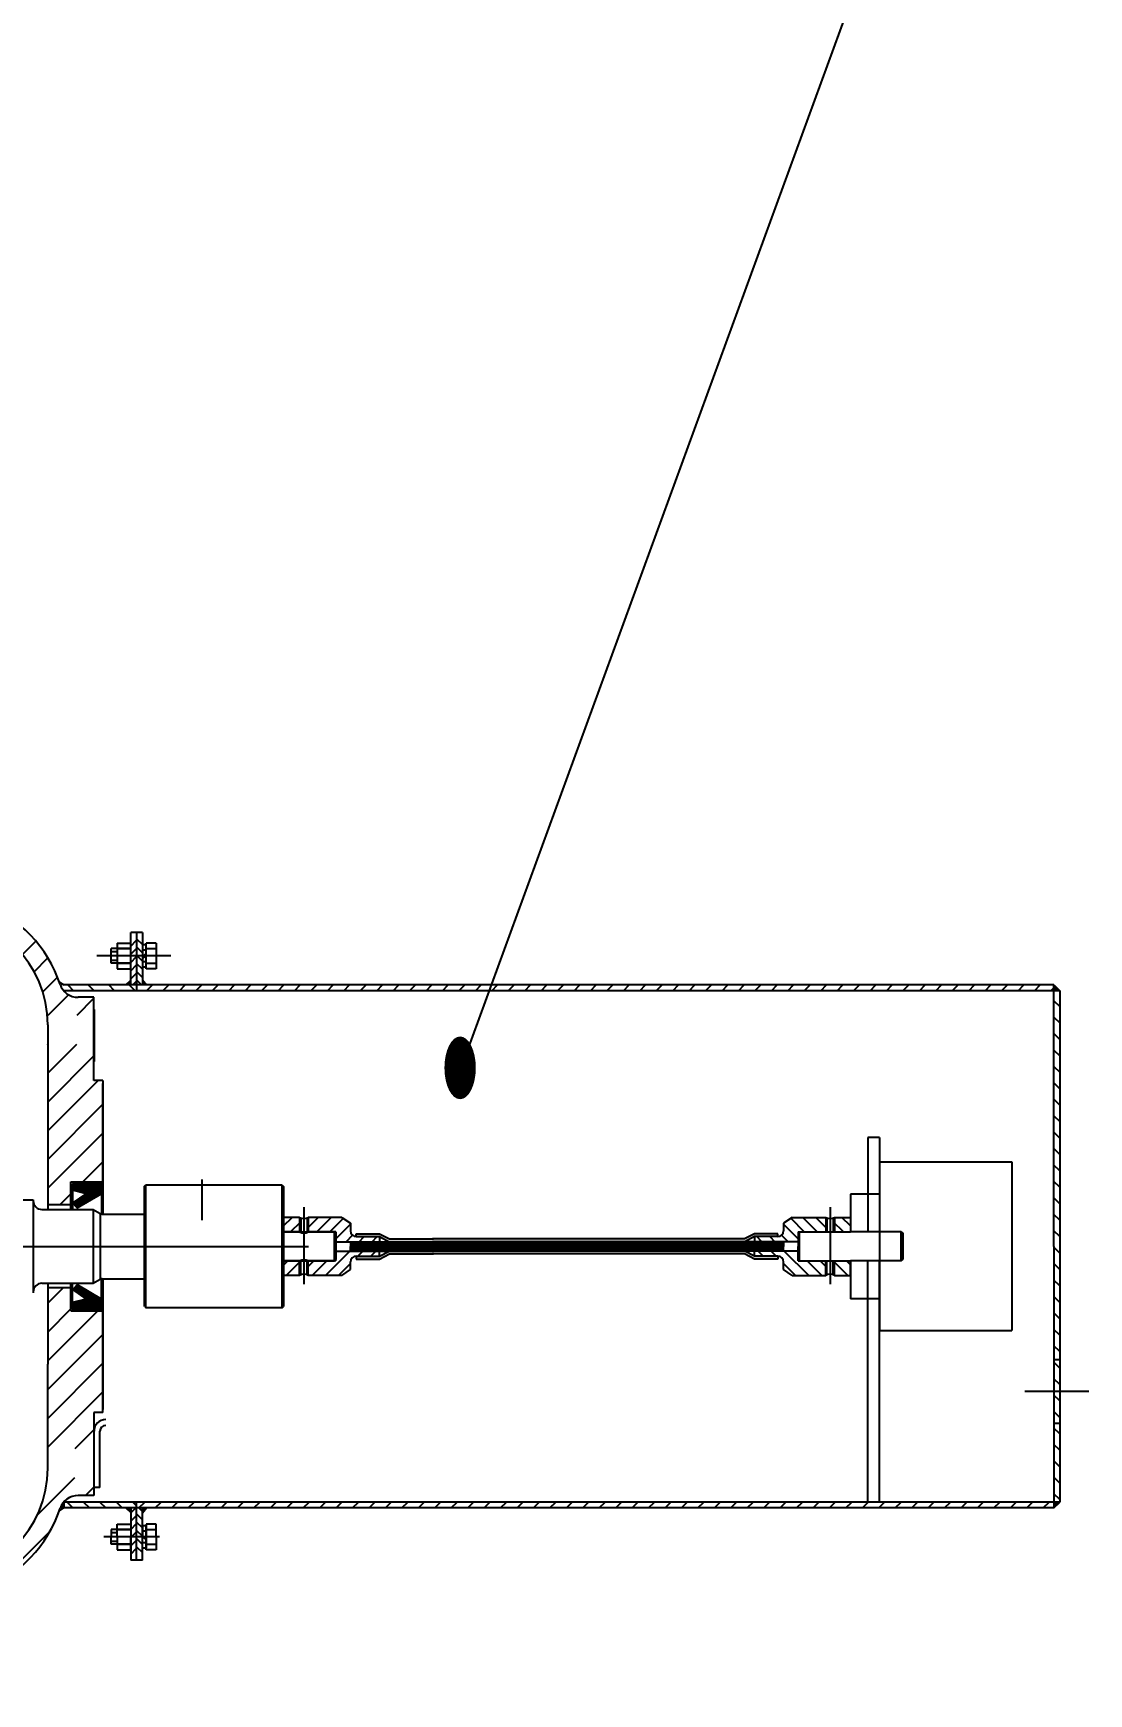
# Model space of a CAD drawing. Header units: millimetres. Extents: x 0 to 6300, y 0 to 4455.
# Drawn here: x 2545 to 2908, y 891 to 1462 of the extents above; entities that cross this region are included whole.
import ezdxf
from ezdxf.enums import TextEntityAlignment as Align

# ---------------------------------------------------------------- set-up
doc = ezdxf.new("R2010")
doc.units = ezdxf.units.MM
doc.header["$LTSCALE"] = 150
for name, pattern in [('F', [0.75, 0.5, -0.25]), ('G', [2, 1.25, -0.25, 0.25, -0.25]), ('K', [2.5, 1.25, -0.25, 0.25, -0.25, 0.25, -0.25])]:
    doc.linetypes.add(name, pattern=pattern)
for name, color, linetype in [('01', 7, 'Continuous'), ('02', 1, 'Continuous'), ('04', 2, 'F'), ('05', 142, 'G'), ('07', 6, 'K')]:
    doc.layers.add(name, color=color, linetype=linetype)
doc.styles.get("Standard").update_dxf_attribs({"font": 'isocp', "width": 0.707, "bigfont": 'intecad.shx'})
pattern_1 = [(45, (1137.037, 305.007), (-4.490128, 4.490128), []), (45, (1136.4756, 305.5685), (-4.490128, 4.490128), []), (45, (1135.914, 306.13), (-4.490128, 4.490128), []), (45, (1134.2305, 307.8136), (-4.490128, 4.490128), [])]
pattern_2 = [(45, (2248.5774, 536.9656), (-2.828427, 2.828427), [])]

msp = doc.modelspace()

# ---------------------------------------------------------------- hatches: boundary and pattern name
at = {"layer": '01'}
h = msp.add_hatch(color=256, dxfattribs=at)
h.paths.add_polyline_path([(2578.59, 1136.26), (2576.92, 1134.62), (2578.59, 1134.62)])
h.paths.add_polyline_path([(2582.59, 1136.34), (2582.59, 1134.62), (2584.05, 1134.62)])
for points in [[(2898.17, 1132.62), (2896.17, 1134.62), (2896.17, 1132.62)], [(2555.59, 954.62), (2555.59, 956.62, 0.098965), (2554.34, 954.4, -0.004645), (2554.07, 953.62)], [(2555.59, 954.62), (2555.59, 956.62, 0.098965), (2554.34, 954.41, -0.004645), (2554.07, 953.62)], [(2896.17, 954.62), (2898.17, 956.62), (2896.17, 956.62)]]:
    msp.add_hatch(color=256, dxfattribs=at).paths.add_polyline_path(points)
h = msp.add_hatch(color=256, dxfattribs=at)
h.paths.add_polyline_path([(2578.59, 952.97), (2576.92, 954.62), (2578.59, 954.62)])
h.paths.add_polyline_path([(2582.59, 952.89), (2582.59, 954.62), (2584.05, 954.62)])
at = {"layer": '02', "linetype": 'Continuous'}
h = msp.add_hatch(dxfattribs=at)
h.set_pattern_fill('_USER', color=1, scale=7, angle=45, style=0, pattern_type=0)
h.set_pattern_definition([(45, (1137.037, 305.007), (-4.949747, 4.949747), [])])
h.paths.add_polyline_path([(2524.72, 1198.62), (2508.72, 1198.62), (2508.72, 1166.87), (2502.32, 1166.87), (2502.32, 1158.92), (2508.72, 1158.92), (2512.02, 1158.92, -0.388969), (2549.88, 1124.22), (2565.92, 1124.22), (2565.92, 1130.37), (2560.46, 1130.37, -0.323836), (2554.29, 1134.83, 0.227312), (2527.64, 1162.58, -0.312664), (2524.72, 1166.8)])
h.paths.add_polyline_path([(2569.02, 1100.71), (2569.02, 1101.77), (2565.92, 1101.77), (2565.92, 1114.22), (2550.02, 1114.22), (2550.02, 1058.92), (2558.02, 1058.92), (2558.02, 1066.82), (2569.02, 1066.82)])
h.paths.add_polyline_path([(2569.02, 1022.42), (2558.02, 1022.42), (2558.02, 1030.32), (2550.02, 1030.32), (2550.02, 1004.09), (2550.02, 975.02), (2565.92, 975.02), (2565.92, 987.47), (2569.02, 987.47)])
h.paths.add_polyline_path([(2554.29, 954.4, -0.323836), (2560.46, 958.87), (2565.92, 958.87), (2565.92, 965.02), (2549.88, 965.02, -0.388969), (2512.02, 930.32), (2508.72, 930.32), (2502.32, 930.32), (2502.32, 922.37), (2508.72, 922.37), (2508.72, 890.62), (2524.72, 890.62), (2524.72, 922.43, -0.312664), (2527.64, 926.65, 0.227312)])
at = {"layer": '02'}
h = msp.add_hatch(dxfattribs=at)
h.set_pattern_fill('_USER', color=256, scale=2, angle=45, style=0, pattern_type=0)
h.set_pattern_definition([(45, (-4493.057, -2351.3325), (-1.41421356, 1.41421356), [])])
h.paths.add_polyline_path([(2580.59, 1142.62), (2578.59, 1142.62), (2578.59, 1134.62), (2580.59, 1134.62)])
h.paths.add_polyline_path([(2580.59, 1150.62), (2578.59, 1150.62), (2578.59, 1142.62), (2580.59, 1142.62)])
h.paths.add_polyline_path([(2580.59, 954.62), (2578.59, 954.62), (2578.59, 946.62), (2580.59, 946.62)])
h.paths.add_polyline_path([(2580.59, 946.62), (2578.59, 946.62), (2578.59, 938.62), (2580.59, 938.62)])
h = msp.add_hatch(dxfattribs=at)
h.set_pattern_fill('_USER', color=256, scale=2, angle=135, style=0, pattern_type=0)
h.set_pattern_definition([(135, (-4493.057, -2351.3325), (-1.41421356, -1.41421356), [])])
h.paths.add_polyline_path([(2582.59, 946.62), (2580.59, 946.62), (2580.59, 954.62), (2582.59, 954.62)])
h.paths.add_polyline_path([(2582.59, 938.62), (2580.59, 938.62), (2580.59, 946.62), (2582.59, 946.62)])
h.paths.add_polyline_path([(2582.59, 1134.62), (2580.59, 1134.62), (2580.59, 1142.62), (2582.59, 1142.62)])
h.paths.add_polyline_path([(2582.59, 1142.62), (2580.59, 1142.62), (2580.59, 1150.62), (2582.59, 1150.62)])
h = msp.add_hatch(dxfattribs=at)
h.set_pattern_fill('_USER', color=256, scale=5, angle=135, style=0, pattern_type=0)
h.set_pattern_definition([(135, (-4493.057, -2351.3325), (-3.535534, -3.535534), [])])
h.paths.add_polyline_path([(2580.59, 1132.62), (2580.59, 1134.62), (2555.59, 1134.62), (2555.59, 1132.62)])
h = msp.add_hatch(dxfattribs=at)
h.set_pattern_fill('_USER', color=256, scale=4, angle=45, style=0, pattern_type=0)
h.set_pattern_definition(pattern_2)
h.paths.add_polyline_path([(2580.59, 1134.62), (2580.59, 1132.62), (2896.17, 1132.62), (2896.17, 1134.62)])
h = msp.add_hatch(dxfattribs=at)
h.set_pattern_fill('_USER', color=256, scale=4, angle=135, style=0, pattern_type=0)
h.set_pattern_definition([(135, (-4343.057, -2351.3325), (-2.8284271, -2.8284271), [])])
h.paths.add_polyline_path([(2898.17, 1132.62), (2896.17, 1132.62), (2896.17, 1044.62), (2898.17, 1044.62)])
h.paths.add_polyline_path([(2898.17, 1044.62), (2896.17, 1044.62), (2896.17, 956.62), (2898.17, 956.62)])
at = {"layer": '02', "linetype": 'Continuous'}
h = msp.add_hatch(dxfattribs=at)
h.set_pattern_fill('PLASTI', color=1, angle=45, style=0)
h.set_pattern_definition(pattern_1)
h.paths.add_polyline_path([(2558.02, 1066.82), (2558.02, 1057.32), (2558.54, 1057.32), (2558.54, 1066.17), (2568.55, 1066.17), (2568.55, 1062.72), (2568.55, 1055.76, 0.037404), (2568.77, 1055.74), (2569.02, 1055.74), (2569.02, 1066.82)])
at = {"layer": '02'}
h = msp.add_hatch(dxfattribs=at)
h.set_pattern_fill('ANSI31', color=256, scale=0.726, style=0)
h.set_pattern_definition([(45, (1547.11665, 542.78569), (-0.0641699404, 0.0641699404), [])])
h.paths.add_polyline_path([(2563.23, 1062.72), (2558.54, 1059.47), (2560.03, 1057.78), (2568.55, 1062.72), (2568.55, 1066.17), (2558.54, 1066.17), (2558.54, 1063.96)])
at = {"layer": '02', "linetype": 'Continuous'}
h = msp.add_hatch(dxfattribs=at)
h.set_pattern_fill('ANSI31', color=1, style=0)
h.set_pattern_definition([(45, (3103.717, 832.7494), (-2.245064, 2.245064), [])])
h.paths.add_polyline_path([(2639.67, 1054.62), (2639.67, 1049.62), (2649.17, 1049.62), (2649.17, 1046.22), (2664.18, 1046.22), (2664.18, 1047.97), (2656.18, 1047.97, -0.414214), (2654.18, 1049.97), (2654.18, 1052.62), (2651.24, 1054.62)])
h.paths.add_polyline_path([(2639.67, 1039.62), (2639.67, 1034.62), (2651.24, 1034.62), (2654.18, 1036.62), (2654.18, 1039.26, -0.414214), (2656.18, 1041.26), (2664.18, 1041.26), (2664.18, 1043.02), (2649.17, 1043.02), (2649.17, 1039.62)])
h.paths.add_polyline_path([(2631.17, 1034.62), (2636.67, 1034.62), (2636.67, 1039.62), (2631.17, 1039.62)])
h.paths.add_polyline_path([(2631.17, 1054.62), (2631.17, 1049.62), (2636.67, 1049.62), (2636.67, 1054.62)])
h.paths.add_polyline_path([(2636.67, 1049.63, 0.040596), (2637.06, 1049.42), (2637.06, 1054.4, -0.040596), (2636.67, 1054.62)])
h.paths.add_polyline_path([(2639.67, 1054.62, -0.040596), (2639.27, 1054.4), (2639.27, 1049.42, 0.040596), (2639.67, 1049.63)])
h.paths.add_polyline_path([(2637.06, 1039.81, 0.040596), (2636.67, 1039.6), (2636.67, 1034.62, -0.040596), (2637.06, 1034.83)])
h.paths.add_polyline_path([(2639.27, 1034.83, -0.040596), (2639.67, 1034.62), (2639.67, 1039.6, 0.040596), (2639.27, 1039.81)])
h = msp.add_hatch(dxfattribs=at)
h.set_pattern_fill('ANSI31', color=1, style=0)
h.set_pattern_definition([(135, (2353.6244, 832.7536), (2.245064, 2.245064), [])])
h.paths.add_polyline_path([(2806.11, 1054.62), (2803.17, 1052.62), (2803.17, 1049.98, -0.414214), (2801.17, 1047.98), (2793.17, 1047.98), (2793.17, 1046.22), (2808.17, 1046.22), (2808.17, 1049.62), (2817.68, 1049.62), (2817.68, 1054.62)])
h.paths.add_polyline_path([(2808.17, 1039.62), (2808.17, 1043.02), (2793.17, 1043.02), (2793.17, 1041.26), (2801.17, 1041.26, -0.414214), (2803.17, 1039.26), (2803.17, 1036.62), (2806.11, 1034.62), (2817.68, 1034.62), (2817.68, 1039.62)])
h.paths.add_polyline_path([(2826.17, 1039.62), (2820.68, 1039.62), (2820.68, 1034.62), (2826.17, 1034.62)])
h.paths.add_polyline_path([(2820.68, 1054.62), (2820.68, 1049.62), (2826.17, 1049.62), (2826.17, 1054.62)])
h.paths.add_polyline_path([(2820.68, 1054.62, -0.040596), (2820.28, 1054.41), (2820.28, 1049.42, 0.040596), (2820.68, 1049.64)])
h.paths.add_polyline_path([(2817.68, 1049.64, 0.040596), (2818.07, 1049.42), (2818.07, 1054.41, -0.040596), (2817.68, 1054.62)])
h.paths.add_polyline_path([(2820.28, 1034.83, -0.040596), (2820.68, 1034.62), (2820.68, 1039.6, 0.040596), (2820.28, 1039.81)])
h.paths.add_polyline_path([(2818.07, 1039.81, 0.040596), (2817.68, 1039.6), (2817.68, 1034.62, -0.040596), (2818.07, 1034.83)])
at = {"layer": '02'}
h = msp.add_hatch(dxfattribs=at)
h.set_pattern_fill('ANSI31', color=256, scale=0.1, style=0)
h.set_pattern_definition([(45, (3527.39286, -50.71243), (-0.2245064, 0.2245064), [])])
h.paths.add_polyline_path([(2654.18, 1044.62), (2654.18, 1043.02), (2682.36, 1043.02), (2682.36, 1043.02), (2803.17, 1043.02), (2803.17, 1044.62)])
h.paths.add_polyline_path([(2682.7, 1046.22), (2654.18, 1046.22), (2654.18, 1044.62), (2803.17, 1044.62), (2803.17, 1044.62), (2803.17, 1046.22), (2682.7, 1046.22)])
at = {"layer": '02', "linetype": 'Continuous'}
h = msp.add_hatch(dxfattribs=at)
h.set_pattern_fill('ANGLE', color=1, scale=0.1, angle=45, style=0)
h.set_pattern_definition([(45, (3527.39286, -50.7124), (-0.4939141, 0.4939141), [0.508, -0.1905]), (135, (3527.39286, -50.7124), (-0.4939141, -0.4939141), [0.508, -0.1905])])
h.paths.add_polyline_path([(2656.18, 1048.97), (2656.18, 1047.97), (2664.18, 1047.97), (2667.52, 1046.22), (2682.36, 1046.22), (2682.36, 1046.22), (2789.83, 1046.22), (2793.17, 1047.98), (2801.17, 1047.98), (2801.17, 1048.98), (2793.17, 1048.98), (2789.71, 1047.22), (2682.7, 1047.22), (2682.7, 1047.22), (2667.63, 1047.22), (2664.18, 1048.97)])
h.paths.add_polyline_path([(2789.71, 1042.02), (2793.17, 1040.26), (2801.17, 1040.26), (2801.17, 1041.26), (2793.17, 1041.26), (2789.83, 1043.02), (2682.7, 1043.02), (2682.7, 1043.02), (2667.52, 1043.02), (2664.18, 1041.26), (2656.18, 1041.26), (2656.18, 1040.26), (2664.18, 1040.26), (2667.63, 1042.02), (2682.36, 1042.02), (2682.36, 1042.02)])
h = msp.add_hatch(dxfattribs=at)
h.set_pattern_fill('PLASTI', color=1, angle=45, style=0)
h.set_pattern_definition(pattern_1)
h.paths.add_polyline_path([(2568.55, 1023.06), (2558.54, 1023.06), (2558.54, 1031.92), (2558.02, 1031.92), (2558.02, 1022.42), (2569.02, 1022.42), (2569.02, 1033.49), (2568.77, 1033.49, 0.037404), (2568.55, 1033.47)])
at = {"layer": '02'}
h = msp.add_hatch(dxfattribs=at)
h.set_pattern_fill('ANSI31', color=256, scale=0.726, style=0)
h.set_pattern_definition([(315, (1547.11665, 1546.4452), (-0.0641699404, -0.0641699404), [])])
h.paths.add_polyline_path([(2563.23, 1026.51), (2558.54, 1029.76), (2560.03, 1031.45), (2568.55, 1026.51), (2568.55, 1023.06), (2558.54, 1023.06), (2558.54, 1025.27)])
h = msp.add_hatch(dxfattribs=at)
h.set_pattern_fill('_USER', color=256, scale=4, angle=135, style=0, pattern_type=0)
h.set_pattern_definition([(135, (-4493.057, -2351.3325), (-2.8284271, -2.8284271), [])])
h.paths.add_polyline_path([(2555.59, 956.62), (2555.59, 954.62), (2580.59, 954.62), (2580.59, 956.62)])
h = msp.add_hatch(dxfattribs=at)
h.set_pattern_fill('_USER', color=256, scale=4, angle=45, style=0, pattern_type=0)
h.set_pattern_definition(pattern_2)
h.paths.add_polyline_path([(2896.17, 954.62), (2896.17, 956.62), (2580.59, 956.62), (2580.59, 954.62)])

# ---------------------------------------------------------------- linework, layer by layer
at = {"layer": '01'}
for p, q in [((2573.89, 1149.01), (2573.89, 1140.22)), ((2573.89, 1149.01), (2578.59, 1149.01)), ((2578.59, 1134.62), (2578.59, 1152.62)), ((2582.59, 1152.62), (2578.59, 1152.62)), ((2580.59, 1152.62), (2580.59, 1132.62)), ((2582.59, 1152.62), (2582.59, 1134.62)), ((2587.39, 1149.01), (2583.89, 1149.01)), ((2583.89, 1140.22), (2583.89, 1149.01)), ((2587.39, 1149.01), (2587.39, 1140.22)), ((2571.89, 1142.12), (2571.89, 1147.12)), ((2578.59, 1147.12), (2571.89, 1147.12)), ((2573.89, 1147.12), (2578.59, 1147.12)), ((2583.89, 1148.47), (2582.59, 1148.47)), ((2583.89, 1146.62), (2582.59, 1146.62)), ((2582.59, 1144.62), (2583.89, 1145.37)), ((2583.89, 1144.62), (2582.59, 1143.86)), ((2583.89, 1147.12), (2587.39, 1147.12)), ((2578.59, 1142.12), (2571.89, 1142.12)), ((2573.89, 1142.12), (2578.59, 1142.12)), ((2573.89, 1140.22), (2578.59, 1140.22)), ((2583.89, 1142.62), (2582.59, 1142.62)), ((2583.89, 1140.77), (2582.59, 1140.77)), ((2583.89, 1142.12), (2587.39, 1142.12)), ((2587.39, 1140.22), (2583.89, 1140.22)), ((2554.07, 1135.62), (2555.59, 1134.62)), ((2554.07, 1135.62), (2555.59, 1134.62)), ((2896.17, 1134.62), (2555.59, 1134.62)), ((2898.17, 1132.62), (2555.59, 1132.62)), ((2576.92, 1134.62), (2578.59, 1136.26)), ((2582.59, 1136.34), (2584.05, 1134.62)), ((2896.17, 1044.62), (2896.17, 1134.62)), ((2896.17, 1134.62), (2898.17, 1132.62)), ((2898.17, 1132.62), (2898.17, 956.62)), ((2565.92, 1101.77), (2565.92, 1130.37)), ((2565.92, 1101.77), (2565.92, 1130.37)), ((2565.97, 1126.22), (2565.97, 1108.22)), ((2550.02, 1120.92), (2550.02, 1057.32)), ((2569.02, 1101.77), (2565.92, 1101.77)), ((2569.02, 1101.77), (2565.92, 1101.77)), ((2569.02, 1101.77), (2569.02, 1055.74)), ((2569.02, 1101.77), (2569.02, 1055.75)), ((2569.02, 1055.75), (2569.02, 1100.72)), ((2569.02, 1055.74), (2569.02, 1100.71)), ((2836.17, 1082.12), (2832.17, 1082.12)), ((2836.17, 1082.12), (2836.17, 1049.61)), ((2558.02, 1066.82), (2569.02, 1066.82)), ((2558.02, 1057.32), (2558.02, 1066.82)), ((2558.54, 1066.17), (2558.54, 1057.32)), ((2583.17, 1065.25), (2583.67, 1065.75)), ((2583.17, 1065.25), (2583.17, 1023.98)), ((2630.67, 1065.75), (2583.67, 1065.75)), ((2583.67, 1065.75), (2583.67, 1023.48)), ((2630.67, 1065.75), (2631.17, 1065.25)), ((2630.67, 1023.48), (2630.67, 1065.75)), ((2631.17, 1065.25), (2631.17, 1023.98)), ((2525.94, 1060.62), (2545.04, 1060.62)), ((2545.04, 1060.62), (2545.04, 1028.62)), ((2558.02, 1058.92), (2550.02, 1058.92)), ((2568.55, 1062.72), (2568.55, 1055.76)), ((2548.04, 1057.32), (2565.64, 1057.32)), ((2565.64, 1057.32), (2565.64, 1031.92)), ((2568.02, 1055.94), (2568.02, 1033.29)), ((2568.77, 1055.74), (2583.17, 1055.74)), ((2651.24, 1054.62), (2654.18, 1052.62)), ((2654.18, 1052.62), (2654.18, 1049.97)), ((2806.11, 1054.62), (2803.17, 1052.62)), ((2803.17, 1052.62), (2803.17, 1049.98)), ((2631.67, 1049.62), (2648.67, 1049.62)), ((2649.17, 1044.62), (2649.17, 1049.12)), ((2656.18, 1048.97), (2664.18, 1048.97)), ((2656.18, 1047.97), (2664.18, 1047.97)), ((2664.18, 1048.97), (2667.63, 1047.22)), ((2664.18, 1047.97), (2664.18, 1046.22)), ((2664.18, 1047.97), (2667.52, 1046.22)), ((2793.17, 1048.98), (2789.71, 1047.22)), ((2793.17, 1047.98), (2789.83, 1046.22)), ((2801.17, 1048.98), (2793.17, 1048.98)), ((2801.17, 1047.98), (2793.17, 1047.98)), ((2793.17, 1047.98), (2793.17, 1046.22)), ((2808.67, 1039.62), (2808.67, 1049.62)), ((2843.67, 1039.62), (2843.67, 1049.62)), ((2843.67, 1049.62), (2844.17, 1049.12)), ((2844.17, 1049.12), (2844.17, 1040.12)), ((2649.17, 1044.62), (2649.17, 1040.12)), ((2656.18, 1041.26), (2664.18, 1041.26)), ((2664.18, 1041.26), (2667.52, 1043.02)), ((2664.18, 1041.26), (2664.18, 1043.02)), ((2664.18, 1040.26), (2667.63, 1042.02)), ((2793.17, 1040.26), (2789.71, 1042.02)), ((2793.17, 1041.26), (2789.83, 1043.02)), ((2793.17, 1041.26), (2793.17, 1043.02)), ((2801.17, 1041.26), (2793.17, 1041.26)), ((2896.17, 1044.62), (2896.17, 954.62)), ((2631.67, 1039.62), (2648.67, 1039.62)), ((2651.24, 1034.62), (2654.18, 1036.62)), ((2654.18, 1036.62), (2654.18, 1039.26)), ((2656.18, 1040.26), (2664.18, 1040.26)), ((2801.17, 1040.26), (2793.17, 1040.26)), ((2803.17, 1036.62), (2803.17, 1039.26)), ((2806.11, 1034.62), (2803.17, 1036.62)), ((2836.17, 956.62), (2836.17, 1039.62)), ((2843.67, 1039.62), (2844.17, 1040.12)), ((2548.04, 1031.92), (2565.64, 1031.92)), ((2550.02, 1031.92), (2550.02, 1004.09)), ((2558.02, 1030.32), (2550.02, 1030.32)), ((2558.54, 1023.06), (2558.54, 1031.92)), ((2568.55, 1023.06), (2568.55, 1033.47)), ((2568.77, 1033.49), (2583.17, 1033.49)), ((2569.02, 1033.5), (2569.02, 988.53)), ((2569.02, 987.47), (2569.02, 1033.5)), ((2569.02, 987.47), (2569.02, 1033.49)), ((2569.02, 1033.49), (2569.02, 988.52)), ((2630.67, 1023.48), (2583.67, 1023.48)), ((2630.67, 1023.48), (2631.17, 1023.98)), ((2558.02, 1022.42), (2569.02, 1022.42)), ((2550.02, 968.32), (2550.02, 1004.09)), ((2565.92, 987.47), (2565.92, 958.87)), ((2569.02, 987.47), (2565.92, 987.47)), ((2569.02, 987.47), (2565.92, 987.47)), ((2565.92, 987.47), (2565.92, 958.87)), ((2565.97, 961.61), (2565.97, 981.02)), ((2565.97, 961.61), (2565.97, 981.02)), ((2567.97, 961.61), (2567.97, 981.02)), ((2567.97, 961.61), (2565.97, 961.61)), ((2554.07, 953.62), (2555.59, 954.62)), ((2554.07, 953.62), (2555.59, 954.62)), ((2555.59, 956.62), (2555.59, 954.62)), ((2898.17, 956.62), (2555.59, 956.62)), ((2555.59, 956.62), (2555.59, 954.62)), ((2896.17, 954.62), (2555.59, 954.62)), ((2576.92, 954.62), (2578.59, 952.97)), ((2578.59, 954.62), (2578.59, 936.62)), ((2580.59, 936.62), (2580.59, 956.62)), ((2582.59, 936.62), (2582.59, 954.62)), ((2582.59, 952.89), (2584.05, 954.62)), ((2896.17, 954.62), (2898.17, 956.62)), ((2573.89, 944.62), (2573.89, 949.01)), ((2573.89, 949.01), (2578.59, 949.01)), ((2578.59, 949.01), (2578.59, 944.62)), ((2578.59, 949.01), (2578.59, 944.62)), ((2583.89, 949.01), (2583.89, 944.62)), ((2587.39, 949.01), (2583.89, 949.01)), ((2587.39, 944.62), (2587.39, 949.01)), ((2571.89, 947.12), (2571.89, 944.62)), ((2578.59, 947.12), (2571.89, 947.12)), ((2571.89, 942.12), (2571.89, 944.62)), ((2573.89, 947.12), (2578.59, 947.12)), ((2573.89, 944.62), (2573.89, 940.22)), ((2578.59, 940.22), (2578.59, 944.62)), ((2578.59, 940.22), (2578.59, 944.62)), ((2583.89, 948.47), (2582.59, 948.47)), ((2582.59, 948.47), (2582.59, 944.62)), ((2583.89, 946.62), (2582.59, 946.62)), ((2582.59, 944.62), (2583.89, 943.86)), ((2582.59, 940.77), (2582.59, 944.62)), ((2583.89, 944.62), (2583.89, 948.47)), ((2583.89, 948.45), (2583.89, 944.62)), ((2583.89, 947.12), (2587.39, 947.12)), ((2583.89, 940.22), (2583.89, 944.62)), ((2583.89, 944.62), (2583.89, 940.77)), ((2583.89, 940.79), (2583.89, 944.62)), ((2587.39, 944.62), (2587.39, 940.22)), ((2578.59, 942.12), (2571.89, 942.12)), ((2573.89, 942.12), (2578.59, 942.12)), ((2573.89, 940.22), (2578.59, 940.22)), ((2583.89, 942.62), (2582.59, 942.62)), ((2583.89, 940.77), (2582.59, 940.77)), ((2583.89, 942.12), (2587.39, 942.12)), ((2587.39, 940.22), (2583.89, 940.22)), ((2582.59, 936.62), (2578.59, 936.62))]:
    msp.add_line(p, q, dxfattribs=at)
at = {"layer": '01', "color": 7, "linetype": 'Continuous'}
for p, q in [((2565.92, 1130.37), (2560.46, 1130.37)), ((2565.92, 1130.37), (2560.46, 1130.37)), ((2832.17, 1082.12), (2832.17, 1049.61)), ((2558.54, 1066.17), (2568.55, 1066.17)), ((2563.23, 1062.72), (2558.54, 1063.96)), ((2568.55, 1066.17), (2568.55, 1062.72)), ((2630.67, 1065.75), (2583.67, 1065.75)), ((2630.67, 1023.48), (2630.67, 1065.75)), ((2630.67, 1065.75), (2631.17, 1065.25)), ((2631.17, 1065.25), (2631.17, 1023.98)), ((2558.54, 1059.47), (2563.23, 1062.72)), ((2568.55, 1062.72), (2560.03, 1057.78)), ((2565.64, 1057.32), (2568.02, 1055.94)), ((2631.17, 1054.62), (2631.17, 1044.62)), ((2636.67, 1054.62), (2631.17, 1054.62)), ((2637.06, 1054.4), (2637.06, 1049.42)), ((2639.27, 1054.4), (2639.27, 1049.42)), ((2651.24, 1054.62), (2639.67, 1054.62)), ((2806.11, 1054.62), (2817.68, 1054.62)), ((2818.07, 1054.41), (2818.07, 1049.62)), ((2820.28, 1054.41), (2820.28, 1049.62)), ((2820.68, 1054.62), (2826.17, 1054.62)), ((2826.17, 1054.62), (2826.17, 1049.62)), ((2636.67, 1049.62), (2631.17, 1049.62)), ((2649.17, 1049.62), (2639.67, 1049.62)), ((2649.17, 1049.62), (2649.17, 1044.62)), ((2649.17, 1046.22), (2682.7, 1046.22)), ((2654.18, 1046.22), (2654.18, 1044.62)), ((2656.18, 1047.97), (2656.18, 1048.97)), ((2667.63, 1047.22), (2682.7, 1047.22)), ((2789.71, 1047.22), (2682.36, 1047.22)), ((2808.17, 1046.22), (2682.36, 1046.22)), ((2801.17, 1047.98), (2801.17, 1048.98)), ((2803.17, 1046.22), (2803.17, 1044.62)), ((2808.17, 1049.12), (2808.67, 1049.62)), ((2808.17, 1049.62), (2808.17, 1044.62)), ((2808.17, 1049.62), (2819.18, 1049.62)), ((2819.18, 1049.62), (2826.17, 1049.62)), ((2843.67, 1049.62), (2826.17, 1049.62)), ((2631.17, 1034.62), (2631.17, 1044.62)), ((2649.17, 1039.62), (2649.17, 1044.62)), ((2649.17, 1043.02), (2682.7, 1043.02)), ((2654.18, 1043.02), (2654.18, 1044.62)), ((2656.18, 1041.26), (2656.18, 1040.26)), ((2667.63, 1042.02), (2682.7, 1042.02)), ((2808.17, 1043.02), (2682.36, 1043.02)), ((2789.71, 1042.02), (2682.36, 1042.02)), ((2801.17, 1041.26), (2801.17, 1040.26)), ((2803.17, 1043.02), (2803.17, 1044.62)), ((2808.17, 1039.62), (2808.17, 1044.62)), ((2636.67, 1039.62), (2631.17, 1039.62)), ((2637.06, 1034.83), (2637.06, 1039.81)), ((2639.27, 1034.83), (2639.27, 1039.81)), ((2649.17, 1039.62), (2639.67, 1039.62)), ((2806.11, 1034.62), (2817.68, 1034.62)), ((2808.17, 1040.12), (2808.67, 1039.62)), ((2808.17, 1039.62), (2819.18, 1039.62)), ((2818.07, 1034.83), (2818.07, 1039.62)), ((2819.18, 1039.62), (2826.17, 1039.62)), ((2820.28, 1034.83), (2820.28, 1039.62)), ((2820.68, 1034.62), (2826.17, 1034.62)), ((2843.67, 1039.62), (2826.17, 1039.62)), ((2826.17, 1034.62), (2826.17, 1039.62)), ((2832.18, 956.62), (2832.17, 1039.62)), ((2558.02, 1022.42), (2558.02, 1031.92)), ((2558.54, 1029.76), (2563.23, 1026.51)), ((2568.55, 1026.51), (2560.03, 1031.45)), ((2565.64, 1031.92), (2568.02, 1033.29)), ((2636.67, 1034.62), (2631.17, 1034.62)), ((2651.24, 1034.62), (2639.67, 1034.62)), ((2563.23, 1026.51), (2558.54, 1025.27)), ((2630.67, 1023.48), (2583.67, 1023.48)), ((2630.67, 1023.48), (2631.17, 1023.98)), ((2558.54, 1023.06), (2568.55, 1023.06)), ((2565.92, 958.87), (2560.46, 958.87)), ((2565.92, 958.87), (2560.46, 958.87))]:
    msp.add_line(p, q, dxfattribs=at)
at = {"layer": '01'}
for centre, radius, start, end in [((2512.02, 1120.92), 44.5, 18.2247, 69.4503), ((2512.02, 1120.92), 38, 0, 90), ((2560.46, 1136.87), 6.5, 198.2247, 270), ((2560.46, 1136.87), 6.5, 198.2247, 270), ((2548.04, 1060.32), 3, 180, 270), ((2568.77, 1057.24), 1.5, 240, 270), ((2638.17, 1056.95), 2.78, 237.2834, 302.7166), ((2819.18, 1056.95), 2.78, 237.2834, 302.7166), ((2631.67, 1050.12), 0.5, 180, 270), ((2638.17, 1051.97), 2.78, 237.2834, 302.7166), ((2656.18, 1049.97), 2, 180, 270), ((2801.17, 1049.98), 2, 270, 0), ((2656.18, 1039.26), 2, 90, 180), ((2801.17, 1039.26), 2, 0, 90), ((2631.67, 1039.12), 0.5, 90, 180), ((2638.17, 1037.26), 2.78, 57.2834, 122.7166), ((2638.17, 1032.28), 2.78, 57.2834, 122.7166), ((2819.18, 1032.28), 2.78, 57.2834, 122.7166), ((2548.04, 1028.92), 3, 90, 180), ((2568.77, 1031.99), 1.5, 90, 120), ((2569.97, 981.02), 4, 90, 180), ((2569.97, 981.02), 2, 90, 180), ((2512.02, 968.32), 38, 270, 0), ((2560.46, 952.37), 6.5, 90, 161.7753), ((2560.46, 952.37), 6.5, 90, 161.7753), ((2512.02, 968.32), 44.5, 290.5497, 341.7753)]:
    msp.add_arc(centre, radius, start, end, dxfattribs=at)
at = {"layer": '02'}
for p, q in [((2691.9, 1105.04), (2878.01, 1614.62)), ((2571.89, 1146.12), (2573.89, 1146.12)), ((2571.89, 1143.12), (2573.89, 1143.12)), ((2571.89, 946.12), (2573.89, 946.12)), ((2571.89, 943.12), (2573.89, 943.12))]:
    msp.add_line(p, q, dxfattribs=at)
at = {"layer": '02', "color": 1, "linetype": 'Continuous'}
for p, q in [((2636.67, 1054.62), (2636.67, 1049.62)), ((2639.67, 1054.62), (2639.67, 1049.62)), ((2817.68, 1054.62), (2817.68, 1049.62)), ((2820.68, 1054.62), (2820.68, 1049.62)), ((2636.67, 1034.62), (2636.67, 1039.62)), ((2639.67, 1034.62), (2639.67, 1039.62)), ((2817.68, 1034.62), (2817.68, 1039.62)), ((2820.68, 1034.62), (2820.68, 1039.62))]:
    msp.add_line(p, q, dxfattribs=at)
at = {"layer": '04'}
for p, q in [((2898.17, 1005.62), (2896.17, 1005.62)), ((2898.17, 983.62), (2896.17, 983.62))]:
    msp.add_line(p, q, dxfattribs=at)
at = {"layer": '05'}
for p, q in [((2592.39, 1144.62), (2566.89, 1144.62)), ((2638.17, 1058.17), (2638.17, 1031.59)), ((2819.18, 1058.17), (2819.18, 1031.59)), ((2908.17, 994.62), (2886.16, 994.62)), ((2588.46, 944.62), (2569.3, 944.62)), ((2587.76, 944.62), (2569.3, 944.62))]:
    msp.add_line(p, q, dxfattribs=at)
at = {"layer": '05', "linetype": 'F'}
msp.add_line((2603.17, 1053.65), (2603.17, 1067.64), dxfattribs=at)
at = {"layer": '05', "color": 4, "linetype": 'G'}
msp.add_line((1599, 1044.62), (2639.77, 1044.62), dxfattribs=at)
at = {"layer": '07'}
for p, q in [((2836.17, 1073.7), (2881.67, 1073.7)), ((2836.17, 1073.7), (2836.17, 1015.7)), ((2881.67, 1073.7), (2881.67, 1015.7)), ((2826.17, 1062.62), (2826.17, 1049.62)), ((2826.17, 1039.62), (2826.17, 1026.62)), ((2836.17, 1015.7), (2881.67, 1015.7))]:
    msp.add_line(p, q, dxfattribs=at)
at = {"layer": '07', "color": 6, "linetype": 'K'}
for p, q in [((2836.17, 1062.62), (2826.17, 1062.62)), ((2648.67, 1039.62), (2648.67, 1049.62)), ((2648.67, 1049.62), (2649.17, 1049.12)), ((2648.67, 1039.62), (2649.17, 1040.12)), ((2648.67, 1039.62), (2649.17, 1040.12)), ((2836.17, 1026.62), (2826.17, 1026.62))]:
    msp.add_line(p, q, dxfattribs=at)

# ---------------------------------------------------------------- texts
at = {"layer": '02', "width": 0.605172}
msp.add_text('\\M+5A1F1', height=20, dxfattribs=at).set_placement((2685.9, 1095.04), (2697.9, 1095.04), align=Align.FIT)

doc.saveas('drawing.dxf')
